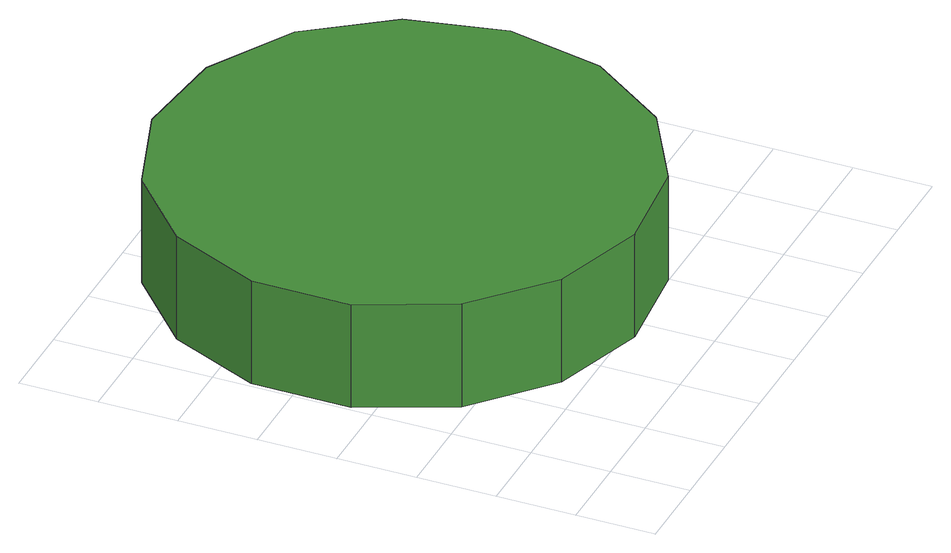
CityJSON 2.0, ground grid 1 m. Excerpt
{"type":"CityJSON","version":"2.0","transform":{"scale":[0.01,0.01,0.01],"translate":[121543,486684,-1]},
"CityObjects":{
"tree1":{"type":"SolitaryVegetationObject","attributes":{"function":"something"},"geometry":[{"type":"MultiSurface","lod":"1","boundaries":[[[0,1,2,3,4,5,6,7,8,9,10,11,12,13,14]],[[15,16,17,18,19,20,21,22,23,24,25,26,27,28,29]],[[0,29,28,1]],[[1,28,27,2]],[[2,27,26,3]],[[3,26,25,4]],[[4,25,24,5]],[[5,24,23,6]],[[6,23,22,7]],[[7,22,21,8]],[[8,21,20,9]],[[9,20,19,10]],[[10,19,18,11]],[[11,18,17,12]],[[12,17,16,13]],[[13,16,15,14]],[[14,15,29,0]]]}]}
},
"vertices":[
[610,391,218],[583,515,218],[509,618,218],[399,681,218],[273,695,218],[152,655,218],[58,570,218],[6,454,218],[6,328,218],[58,212,218],[152,127,218],[273,88,218],[399,101,218],[509,164,218],[583,267,218],[583,267,77],[509,164,77],[399,101,77],[273,88,77],[152,127,77],[58,212,77],[6,328,77],[6,454,77],[58,570,77],[152,655,77],[273,695,77],[399,681,77],[509,618,77],[583,515,77],[610,391,77]
]}
